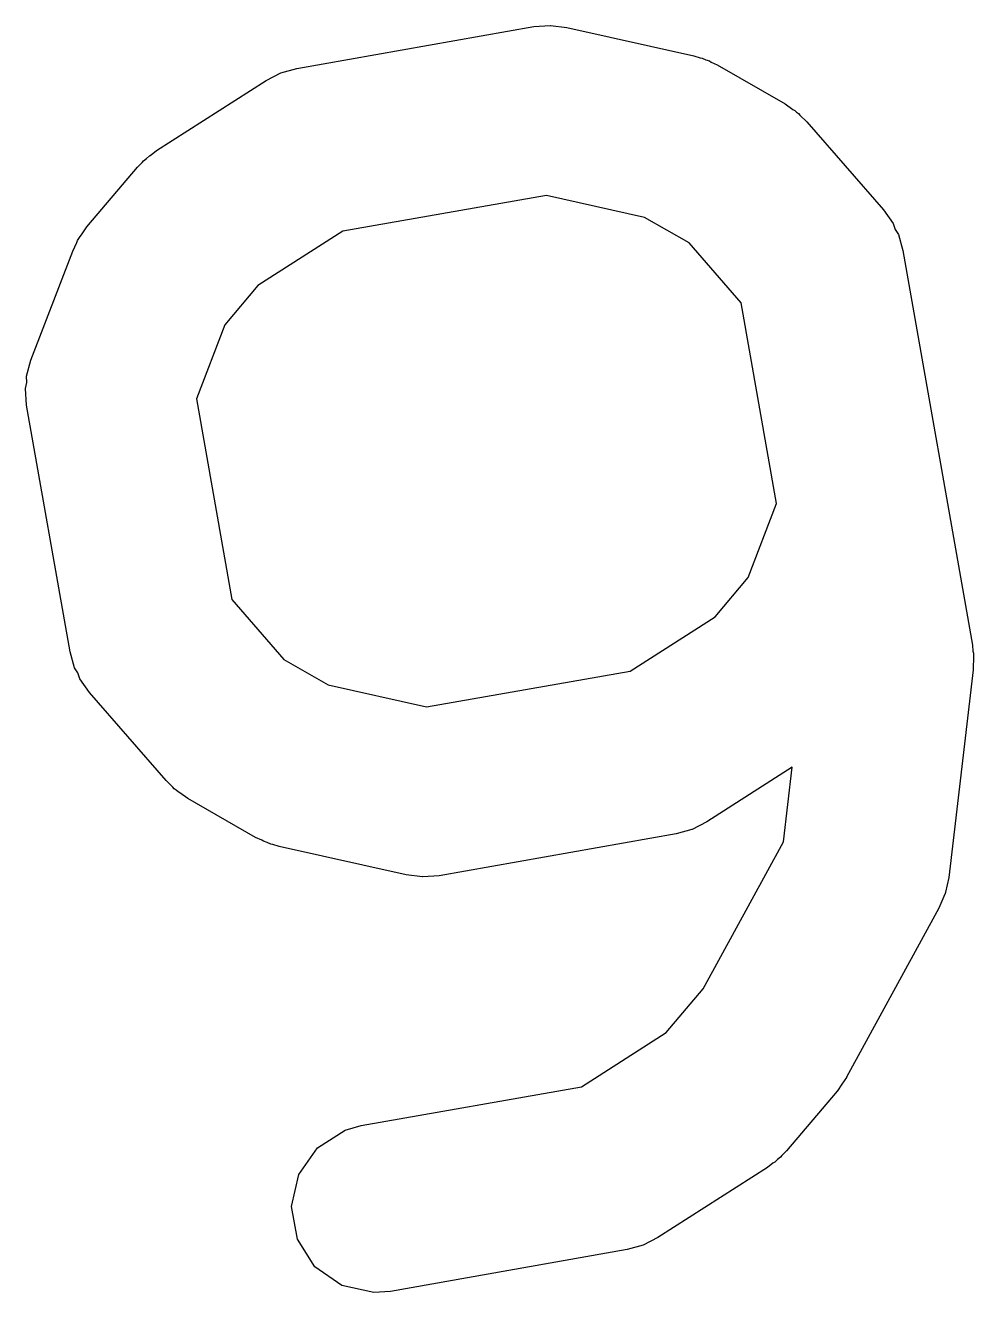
# Model space of a CAD drawing. Extents: x 2.5 to 13.9, y -9.4 to -3.9.
# Drawn here: x 10.0558 to 10.1009, y -7.3142 to -7.254 of the extents above; entities that cross this region are included whole.
import ezdxf

# ---------------------------------------------------------------- set-up
doc = ezdxf.new("R2010")
doc.units = 0
doc.header["$MEASUREMENT"] = 0
doc.layers.add('BLACK', color=7, linetype='CONTINUOUS')

msp = doc.modelspace()

# ---------------------------------------------------------------- linework, layer by layer
at = {"layer": 'BLACK', "linetype": 'CONTINUOUS'}
for p, q in [((10.068693, -7.256013), (10.079948, -7.254029)), ((10.079948, -7.254029), (10.08073, -7.253969)), ((10.08073, -7.253969), (10.080734, -7.25397)), ((10.080734, -7.25397), (10.080739, -7.253969)), ((10.080739, -7.253969), (10.081517, -7.254065)), ((10.081517, -7.254065), (10.087558, -7.255417)), ((10.087558, -7.255417), (10.087856, -7.255516)), ((10.087856, -7.255516), (10.087957, -7.255528)), ((10.087957, -7.255528), (10.088126, -7.255605)), ((10.088126, -7.255605), (10.088303, -7.255663)), ((10.088303, -7.255663), (10.088385, -7.255721)), ((10.088385, -7.255721), (10.088672, -7.25585)), ((10.088672, -7.25585), (10.091899, -7.257698)), ((10.067232, -7.256584), (10.06793, -7.256228)), ((10.06793, -7.256228), (10.067935, -7.256227)), ((10.067935, -7.256227), (10.067938, -7.256225)), ((10.067938, -7.256225), (10.068693, -7.256013)), ((10.062018, -7.259921), (10.067232, -7.256584)), ((10.091899, -7.257698), (10.09227, -7.257962)), ((10.09227, -7.257962), (10.092362, -7.258008)), ((10.092362, -7.258008), (10.092445, -7.258087)), ((10.092445, -7.258087), (10.092538, -7.258153)), ((10.092538, -7.258153), (10.092601, -7.258234)), ((10.092601, -7.258234), (10.092931, -7.258547)), ((10.092931, -7.258547), (10.096572, -7.26274)), ((10.061681, -7.260162), (10.061771, -7.260115)), ((10.061771, -7.260115), (10.062018, -7.259921)), ((10.058718, -7.263549), (10.061119, -7.260708)), ((10.061119, -7.260708), (10.061344, -7.260489)), ((10.061344, -7.260489), (10.061402, -7.260406)), ((10.061402, -7.260406), (10.061548, -7.260291)), ((10.061548, -7.260291), (10.061681, -7.260162)), ((10.08055, -7.262046), (10.07087, -7.263753)), ((10.08522, -7.263092), (10.08055, -7.262046)), ((10.087335, -7.264303), (10.08522, -7.263092)), ((10.096572, -7.26274), (10.097026, -7.26338)), ((10.05846, -7.263924), (10.058718, -7.263549)), ((10.07087, -7.263753), (10.066839, -7.266333)), ((10.097026, -7.26338), (10.09712, -7.263662)), ((10.09712, -7.263662), (10.09728, -7.263913)), ((10.058038, -7.264699), (10.058242, -7.264293)), ((10.058242, -7.264293), (10.058273, -7.264195)), ((10.058273, -7.264195), (10.058338, -7.2641)), ((10.058338, -7.2641), (10.058389, -7.263998)), ((10.058389, -7.263998), (10.05846, -7.263924)), ((10.089805, -7.267148), (10.087335, -7.264303)), ((10.09728, -7.263913), (10.097491, -7.264668)), ((10.056052, -7.269885), (10.058038, -7.264699)), ((10.097491, -7.264668), (10.100798, -7.283426)), ((10.066839, -7.266333), (10.065266, -7.268194)), ((10.091487, -7.27669), (10.089805, -7.267148)), ((10.065266, -7.268194), (10.063918, -7.271713)), ((10.055844, -7.270641), (10.056052, -7.269885)), ((10.055788, -7.271229), (10.055852, -7.270939)), ((10.055852, -7.270939), (10.055844, -7.270641)), ((10.055848, -7.272011), (10.055788, -7.271229)), ((10.057915, -7.283735), (10.055848, -7.272011)), ((10.063918, -7.271713), (10.065601, -7.281254)), ((10.090139, -7.280208), (10.091487, -7.27669)), ((10.088566, -7.28207), (10.090139, -7.280208)), ((10.065601, -7.281254), (10.068071, -7.2841)), ((10.084535, -7.28465), (10.088566, -7.28207)), ((10.100798, -7.283426), (10.10082, -7.28371)), ((10.058126, -7.28449), (10.057915, -7.283735)), ((10.068071, -7.2841), (10.070186, -7.285311)), ((10.10082, -7.28371), (10.100847, -7.283803)), ((10.100858, -7.284208), (10.100837, -7.284303)), ((10.100847, -7.283803), (10.100843, -7.284006)), ((10.100843, -7.284006), (10.100858, -7.284208)), ((10.058286, -7.284741), (10.058126, -7.28449)), ((10.05838, -7.285023), (10.058286, -7.284741)), ((10.074856, -7.286357), (10.084535, -7.28465)), ((10.100832, -7.284587), (10.099672, -7.294463)), ((10.100837, -7.284303), (10.100832, -7.284587)), ((10.058834, -7.285662), (10.05838, -7.285023)), ((10.070186, -7.285311), (10.074856, -7.286357)), ((10.062474, -7.289856), (10.058834, -7.285662)), ((10.092233, -7.289222), (10.088174, -7.291819)), ((10.091817, -7.292759), (10.092233, -7.289222)), ((10.062805, -7.290169), (10.062474, -7.289856)), ((10.062868, -7.29025), (10.062805, -7.290169)), ((10.062961, -7.290316), (10.062868, -7.29025)), ((10.063044, -7.290395), (10.062961, -7.290316)), ((10.063136, -7.290441), (10.063044, -7.290395)), ((10.063506, -7.290704), (10.063136, -7.290441)), ((10.066734, -7.292553), (10.063506, -7.290704)), ((10.088174, -7.291819), (10.087475, -7.292175)), ((10.06702, -7.292682), (10.066734, -7.292553)), ((10.086712, -7.292389), (10.075457, -7.294374)), ((10.087468, -7.292178), (10.086712, -7.292389)), ((10.087471, -7.292176), (10.087468, -7.292178)), ((10.087475, -7.292175), (10.087471, -7.292176)), ((10.067103, -7.29274), (10.06702, -7.292682)), ((10.06728, -7.292798), (10.067103, -7.29274)), ((10.067449, -7.292874), (10.06728, -7.292798)), ((10.067549, -7.292887), (10.067449, -7.292874)), ((10.067848, -7.292986), (10.067549, -7.292887)), ((10.073889, -7.294338), (10.067848, -7.292986)), ((10.087996, -7.29975), (10.091817, -7.292759)), ((10.074667, -7.294434), (10.073889, -7.294338)), ((10.074671, -7.294433), (10.074667, -7.294434)), ((10.074676, -7.294434), (10.074671, -7.294433)), ((10.075457, -7.294374), (10.074676, -7.294434)), ((10.099672, -7.294463), (10.09952, -7.29516)), ((10.099489, -7.295257), (10.099209, -7.295915)), ((10.099505, -7.295229), (10.099489, -7.295257)), ((10.099509, -7.29521), (10.099505, -7.295229)), ((10.099516, -7.295193), (10.099509, -7.29521)), ((10.09952, -7.29516), (10.099516, -7.295193)), ((10.099209, -7.295915), (10.094822, -7.303941)), ((10.086246, -7.30182), (10.087996, -7.29975)), ((10.082215, -7.3044), (10.086246, -7.30182)), ((10.094813, -7.303959), (10.094594, -7.304276)), ((10.094815, -7.303952), (10.094813, -7.303959)), ((10.094822, -7.303941), (10.094815, -7.303952)), ((10.071748, -7.306246), (10.082215, -7.3044)), ((10.094368, -7.304604), (10.091967, -7.307445)), ((10.094375, -7.304593), (10.094368, -7.304604)), ((10.09438, -7.304589), (10.094375, -7.304593)), ((10.094594, -7.304276), (10.09438, -7.304589)), ((10.069677, -7.307296), (10.070993, -7.306457)), ((10.070993, -7.306457), (10.071748, -7.306246)), ((10.068782, -7.308574), (10.069677, -7.307296)), ((10.091742, -7.307664), (10.091684, -7.307747)), ((10.091967, -7.307445), (10.091742, -7.307664)), ((10.091068, -7.308233), (10.085854, -7.31157)), ((10.091315, -7.308038), (10.091068, -7.308233)), ((10.091405, -7.307992), (10.091315, -7.308038)), ((10.091538, -7.307862), (10.091405, -7.307992)), ((10.091684, -7.307747), (10.091538, -7.307862)), ((10.068444, -7.310098), (10.068782, -7.308574)), ((10.068715, -7.311635), (10.068444, -7.310098)), ((10.069553, -7.312951), (10.068715, -7.311635)), ((10.085148, -7.311929), (10.084392, -7.31214)), ((10.085151, -7.311926), (10.085148, -7.311929)), ((10.085155, -7.311926), (10.085151, -7.311926)), ((10.085854, -7.31157), (10.085155, -7.311926)), ((10.084392, -7.31214), (10.073137, -7.314124)), ((10.070832, -7.313846), (10.069553, -7.312951)), ((10.072356, -7.314184), (10.070832, -7.313846)), ((10.073137, -7.314124), (10.072356, -7.314184))]:
    msp.add_line(p, q, dxfattribs=at)

doc.saveas('drawing.dxf')
